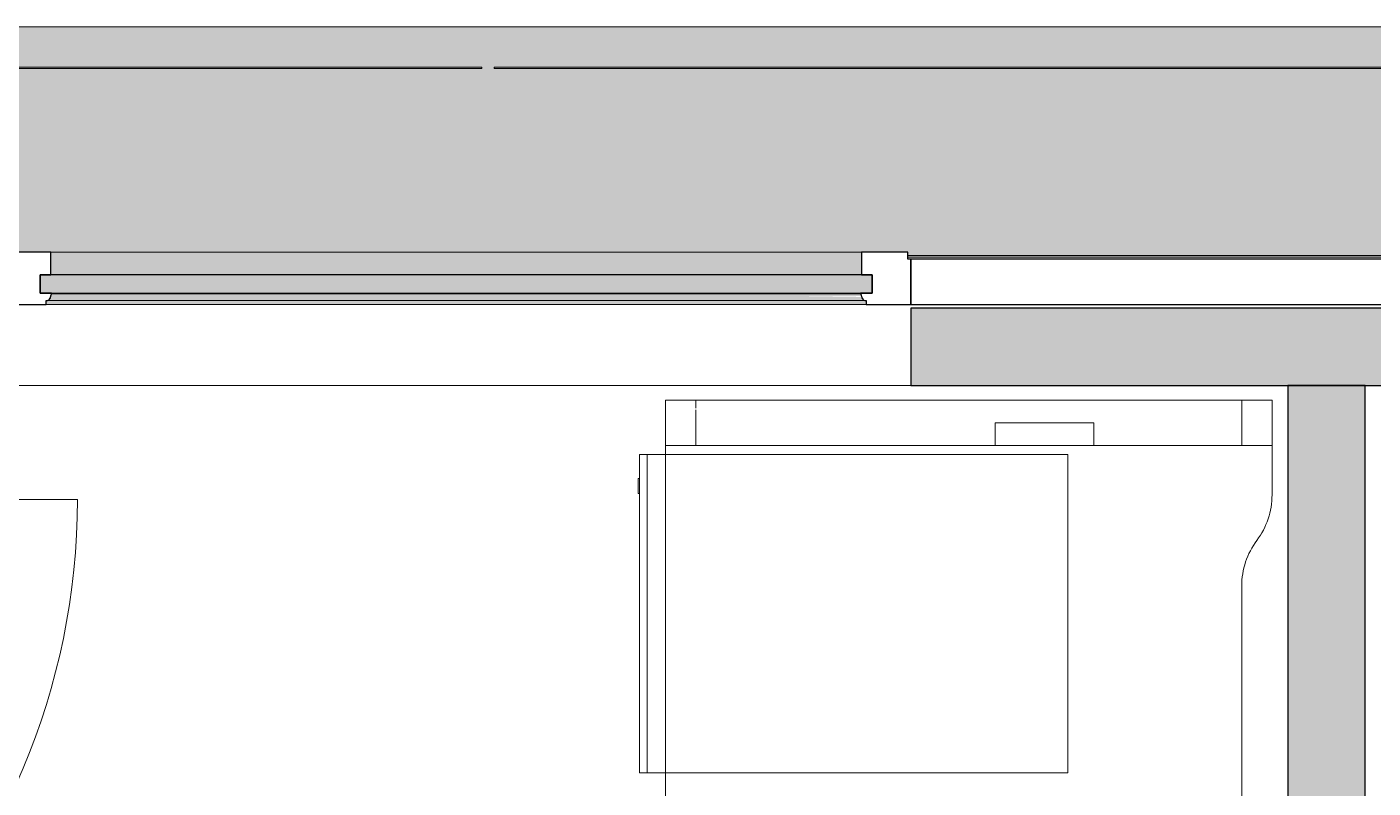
# Model space of a CAD drawing. Header units: millimetres. Extents: x 155927 to 295199, y -4084 to 97293.
# Drawn here: x 220943 to 222718, y 33715 to 34719 of the extents above; entities that cross this region are included whole.
import ezdxf

# ---------------------------------------------------------------- set-up
doc = ezdxf.new("R2010")
doc.units = ezdxf.units.MM
doc.header["$MEASUREMENT"] = 0
for name, color, linetype, lineweight in [('A-DOOR', 4, 'CONTINUOUS', 9), ('A-GLAZ', 7, 'CONTINUOUS', 9), ('A-GLAZ-CWMG', 7, 'CONTINUOUS', 9), ('A-WALL-PATT', 7, 'CONTINUOUS', 9), ('I-FURN', 8, 'CONTINUOUS', 9), ('I-WALL', 7, 'CONTINUOUS', 9)]:
    doc.layers.add(name, color=color, linetype=linetype, lineweight=lineweight)

msp = doc.modelspace()

# ---------------------------------------------------------------- hatches: boundary and pattern name
at = {"layer": 'A-GLAZ'}
for points in [[(229688.5, 34417), (229692.8, 34417), (229692.8, 34718.6), (220908.8, 34718.6), (220908.8, 34417), (220913.2, 34417), (220913.2, 34421.6), (222104.5, 34421.6), (222104.5, 34417), (223441.2, 34417), (223441.2, 34421.6), (224632.5, 34421.6), (224632.5, 34417), (225969.2, 34417), (225969.2, 34421.6), (227160.5, 34421.6), (227160.5, 34417), (228497.2, 34417), (228497.2, 34421.6), (229688.5, 34421.6)], [(222043.6, 34391.7), (222043.6, 34421.6), (220974, 34421.6), (220974, 34391.7), (221973.3, 34391.7)], [(222057.6, 34367.7), (222057.6, 34391.7), (220960.1, 34391.7), (220960.1, 34367.7), (221973.3, 34367.7)], [(222048.1, 34357.7), (222044.7, 34360), (222043.4, 34362.7), (220973.8, 34362.7), (220972, 34359), (220971.8, 34357.7), (222045.8, 34357.7)], [(221973.3, 34362.7), (222043.6, 34363.7), (222042.4, 34366.6), (220975.3, 34366.6), (220974, 34362.7), (221373, 34362.7)], [(222042.4, 34366.6), (222042.4, 34367.7), (221973.3, 34366.6)], [(222043.8, 34352.8), (222049.6, 34352.8), (222049.6, 34357.7), (220968, 34357.7), (220968, 34352.8), (221973.3, 34352.8)]]:
    msp.add_hatch(color=256, dxfattribs=at).paths.add_polyline_path(points, flags=0)
h = msp.add_hatch(color=256, dxfattribs=at)
h.paths.add_polyline_path([(229692.8, 34414.8), (229692.8, 34417), (229688.5, 34417), (229688.5, 34414.8)], flags=0)
h.paths.add_polyline_path([(228497.2, 34414.8), (228497.2, 34417), (227160.5, 34417), (227160.5, 34414.8), (228492.2, 34414.8)], flags=0)
h.paths.add_polyline_path([(225964.2, 34414.8), (225969.2, 34414.8), (225969.2, 34417), (224632.5, 34417), (224632.5, 34414.8), (225575.4, 34414.8)], flags=0)
h.paths.add_polyline_path([(223436.2, 34414.8), (223441.2, 34414.8), (223441.2, 34417), (222104.5, 34417), (222104.5, 34414.8), (223174, 34414.8)], flags=0)
h.paths.add_polyline_path([(220908.8, 34414.8), (220913.2, 34414.8), (220913.2, 34417), (220908.8, 34417)], flags=0)
h = msp.add_hatch(color=256, dxfattribs=at)
h.paths.add_polyline_path([(229632.1, 34357.7), (229630.8, 34358.9), (229630.8, 34358.2)], flags=0)
h.paths.add_polyline_path([(226024, 34357.7), (226026.9, 34358.2), (226025.6, 34358.3)], flags=0)
h.paths.add_polyline_path([(227104.1, 34357.7), (227102.8, 34358.9), (227102.8, 34358.2)], flags=0)
h.paths.add_polyline_path([(224576.1, 34357.7), (224574.8, 34358.9), (224574.8, 34358.2)], flags=0)
h.paths.add_polyline_path([(222048.1, 34357.7), (222046.8, 34358.9), (222046.8, 34358.2)], flags=0)
at = {"layer": 'A-WALL-PATT'}
for points in [[(223436.8, 34245.6), (223436.8, 34347.6), (222108.8, 34347.6), (222108.8, 34245.6), (223174, 34245.6)], [(222606, 29907.6), (222708, 29907.6), (222708, 34245.6), (222606, 34245.6), (222606, 30545.8)]]:
    msp.add_hatch(color=256, dxfattribs=at).paths.add_polyline_path(points, flags=0)

# ---------------------------------------------------------------- linework, layer by layer
at = {"layer": 'A-DOOR'}
msp.add_line((220099.2, 34095.6), (221009.2, 34095.6), dxfattribs=at)
msp.add_arc((220099.2, 34095.6), 910, 270, 0, dxfattribs=at)
at = {"layer": 'A-GLAZ'}
for p, q in [((229692.8, 34718.6), (220908.8, 34718.6)), ((222043.6, 34421.6), (220974, 34421.6)), ((223441.2, 34417), (222104.5, 34417)), ((223441.2, 34414.8), (222104.5, 34414.8)), ((222042.4, 34366.6), (220975.3, 34366.6)), ((220969.6, 34357.7), (220968, 34357.7)), ((220968, 34352.8), (222049.6, 34352.8)), ((222048.1, 34357.7), (220969.6, 34357.7)), ((222049.6, 34357.7), (222048.1, 34357.7))]:
    msp.add_line(p, q, dxfattribs=at)
at = {"layer": 'A-GLAZ', "lineweight": 30}
for p, q in [((220974, 34421.6), (220913.2, 34421.6)), ((220974, 34391.7), (220974, 34421.6)), ((222104.5, 34421.6), (222043.6, 34421.6)), ((222043.6, 34421.6), (222043.6, 34391.7)), ((222104.5, 34412.6), (222104.5, 34421.6)), ((222108.8, 34412.6), (222104.5, 34412.6)), ((223436.8, 34412.6), (222108.8, 34412.6)), ((222108.8, 34412.6), (222108.8, 34352.8)), ((222108.8, 34352.8), (222108.8, 34412.6)), ((222057.6, 34391.7), (220960.1, 34391.7)), ((220960.1, 34391.7), (220960.1, 34367.7)), ((220960.1, 34367.7), (220960.1, 34391.7)), ((220960.1, 34391.7), (220974, 34391.7)), ((222043.6, 34391.7), (222057.6, 34391.7)), ((222057.6, 34367.7), (222057.6, 34391.7)), ((222057.6, 34391.7), (222057.6, 34367.7)), ((220960.1, 34367.7), (222057.6, 34367.7)), ((220975.3, 34367.7), (220960.1, 34367.7)), ((220975.3, 34366.6), (220975.3, 34367.7)), ((222057.6, 34367.7), (222042.4, 34367.7)), ((222042.4, 34367.7), (222042.4, 34366.6)), ((220908.8, 34352.8), (220968, 34352.8)), ((220968, 34352.8), (220968, 34357.7)), ((220968, 34357.7), (220969.6, 34357.7)), ((222048.1, 34357.7), (222049.6, 34357.7)), ((222049.6, 34357.7), (222049.6, 34352.8)), ((222049.6, 34352.8), (222108.8, 34352.8)), ((222108.8, 34352.8), (223436.8, 34352.8))]:
    msp.add_line(p, q, dxfattribs=at)
for centre, radius, start, end in [((220968.5, 34363), 5.36, 281.9524, 356.5739), ((220981.2, 34362.2), 7.4, 143.4261, 176.5739), ((222036.5, 34362.2), 7.4, 3.4261, 36.5739), ((222049.2, 34363), 5.36, 183.4261, 258.0476)]:
    msp.add_arc(centre, radius, start, end, dxfattribs=at)
at = {"layer": 'A-GLAZ'}
for points, knots in [([(220973, 34360), (220973.1, 34360.2), (220973.3, 34360.6), (220973.7, 34361.5), (220973.8, 34362.2), (220973.8, 34362.7)], [0.6, 0.6, 0.6, 0.6, 0.7, 0.8, 1, 1, 1, 1]), ([(222043.8, 34362.7), (222043.9, 34362.2), (222044, 34361.5), (222044.4, 34360.6), (222044.6, 34360.2), (222044.7, 34360)], [-1, -1, -1, -1, -0.8, -0.7, -0.6, -0.6, -0.6, -0.6]), ([(220969.6, 34357.7), (220970, 34357.8), (220970.7, 34358.1), (220971.5, 34358.5), (220971.9, 34358.8), (220972, 34359)], [0, 0, 0, 0, 0.2, 0.3, 0.4, 0.4, 0.4, 0.4]), ([(222045.6, 34359), (222045.8, 34358.8), (222046.2, 34358.5), (222047, 34358.1), (222047.6, 34357.8), (222048.1, 34357.7)], [-0.4, -0.4, -0.4, -0.4, -0.3, -0.2, 0, 0, 0, 0])]:
    msp.add_open_spline(points, degree=3, knots=knots, dxfattribs=at)
for points in [[(220974.5, 34365.4), (220974.7, 34365.8), (220975, 34366.2), (220975.3, 34366.6)], [(222042.4, 34366.6), (222042.7, 34366.2), (222042.9, 34365.8), (222043.1, 34365.4)]]:
    msp.add_open_spline(points, degree=3, dxfattribs=at)
at = {"layer": 'A-GLAZ-CWMG'}
for p, q in [((220808.9, 34665.6), (221542.8, 34665.6)), ((221542.8, 34663.6), (220808.9, 34663.6)), ((221542.8, 34665.6), (221542.8, 34663.6)), ((221558.9, 34663.6), (221558.9, 34665.6)), ((221558.9, 34665.6), (222300.8, 34665.6)), ((222300.8, 34663.6), (221558.9, 34663.6)), ((222300.8, 34665.6), (223050.8, 34665.6)), ((223050.8, 34663.6), (222300.8, 34663.6))]:
    msp.add_line(p, q, dxfattribs=at)
at = {"layer": 'I-FURN'}
for p, q in [((221825.1, 34226.6), (221785.1, 34226.6)), ((221785.1, 34226.6), (222585.1, 34226.6)), ((221785.1, 34166.6), (221785.1, 34226.6)), ((221785.1, 34226.6), (221785.1, 34166.6)), ((222585.1, 34226.6), (221785.1, 34226.6)), ((221785.1, 34226.6), (221785.1, 32626.6)), ((221785.1, 32626.6), (221785.1, 34226.6)), ((221785.1, 34226.6), (222585.1, 34226.6)), ((222545.1, 34226.6), (221825.1, 34226.6)), ((221825.1, 34226.6), (221825.1, 34216)), ((221825.1, 34226.6), (221825.1, 34216)), ((222585.1, 34226.6), (222545.1, 34226.6)), ((222545.1, 34226.6), (222545.1, 34166.6)), ((222545.1, 34226.6), (222545.1, 34166.6)), ((222585.1, 34226.6), (222585.1, 34166.6)), ((222585.1, 34226.6), (222585.1, 34166.6)), ((222585.1, 34101.6), (222585.1, 34226.6)), ((222585.1, 34226.6), (222585.1, 34101.6)), ((221825.1, 34213.7), (221825.1, 34166.6)), ((221825.1, 34213.7), (221825.1, 34166.6)), ((222220.1, 34166.6), (222220.1, 34196.6)), ((222220.1, 34196.6), (222350.1, 34196.6)), ((222350.1, 34196.6), (222220.1, 34196.6)), ((222220.1, 34196.6), (222220.1, 34166.6)), ((222350.1, 34196.6), (222350.1, 34166.6)), ((222350.1, 34196.6), (222350.1, 34166.6)), ((221785.1, 34166.6), (221825.1, 34166.6)), ((222220.1, 34166.6), (221785.1, 34166.6)), ((221825.1, 34166.6), (222545.1, 34166.6)), ((222350.1, 34166.6), (222220.1, 34166.6)), ((222585.1, 34166.6), (222350.1, 34166.6)), ((222545.1, 34166.6), (222585.1, 34166.6)), ((221760.9, 34155), (221750.9, 34155)), ((221750.9, 34155), (221750.9, 33735)), ((221760.9, 33735), (221760.9, 34155)), ((221785.1, 34155), (221760.9, 34155)), ((221760.9, 34155), (221760.9, 33735)), ((222315.9, 34155), (221785.1, 34155)), ((222315.9, 33735), (222315.9, 34155)), ((221750.9, 34123.4), (221748.9, 34123.4)), ((221748.9, 34103.4), (221748.9, 34123.4)), ((221748.9, 34123.4), (221748.9, 34103.4)), ((221748.9, 34103.4), (221750.9, 34103.4)), ((222545.1, 33149.3), (222545.1, 33981.6)), ((222545.1, 33981.6), (222545.1, 33149.3)), ((221750.9, 33735), (221760.9, 33735)), ((221760.9, 33735), (221785.1, 33735)), ((221785.1, 33735), (222315.9, 33735))]:
    msp.add_line(p, q, dxfattribs=at)
for centre, start, end in [((222485.1, 34101.6), 323.1301, 0), ((222485.1, 34101.6), 323.1301, 0), ((222645.1, 33981.6), 143.1301, 180), ((222645.1, 33981.6), 143.1301, 180)]:
    msp.add_arc(centre, 100, start, end, dxfattribs=at)
at = {"layer": 'I-WALL', "lineweight": 30}
for p, q in [((223436.8, 34347.6), (222108.8, 34347.6)), ((222108.8, 34347.6), (222108.8, 34245.6)), ((222108.8, 34245.6), (223436.8, 34245.6)), ((222708, 34245.6), (222606, 34245.6)), ((222606, 34245.6), (222606, 29907.6)), ((222708, 29907.6), (222708, 34245.6))]:
    msp.add_line(p, q, dxfattribs=at)
at = {"layer": 'I-WALL'}
msp.add_line((222108.8, 34245.6), (220908.8, 34245.6), dxfattribs=at)

doc.saveas('drawing.dxf')
